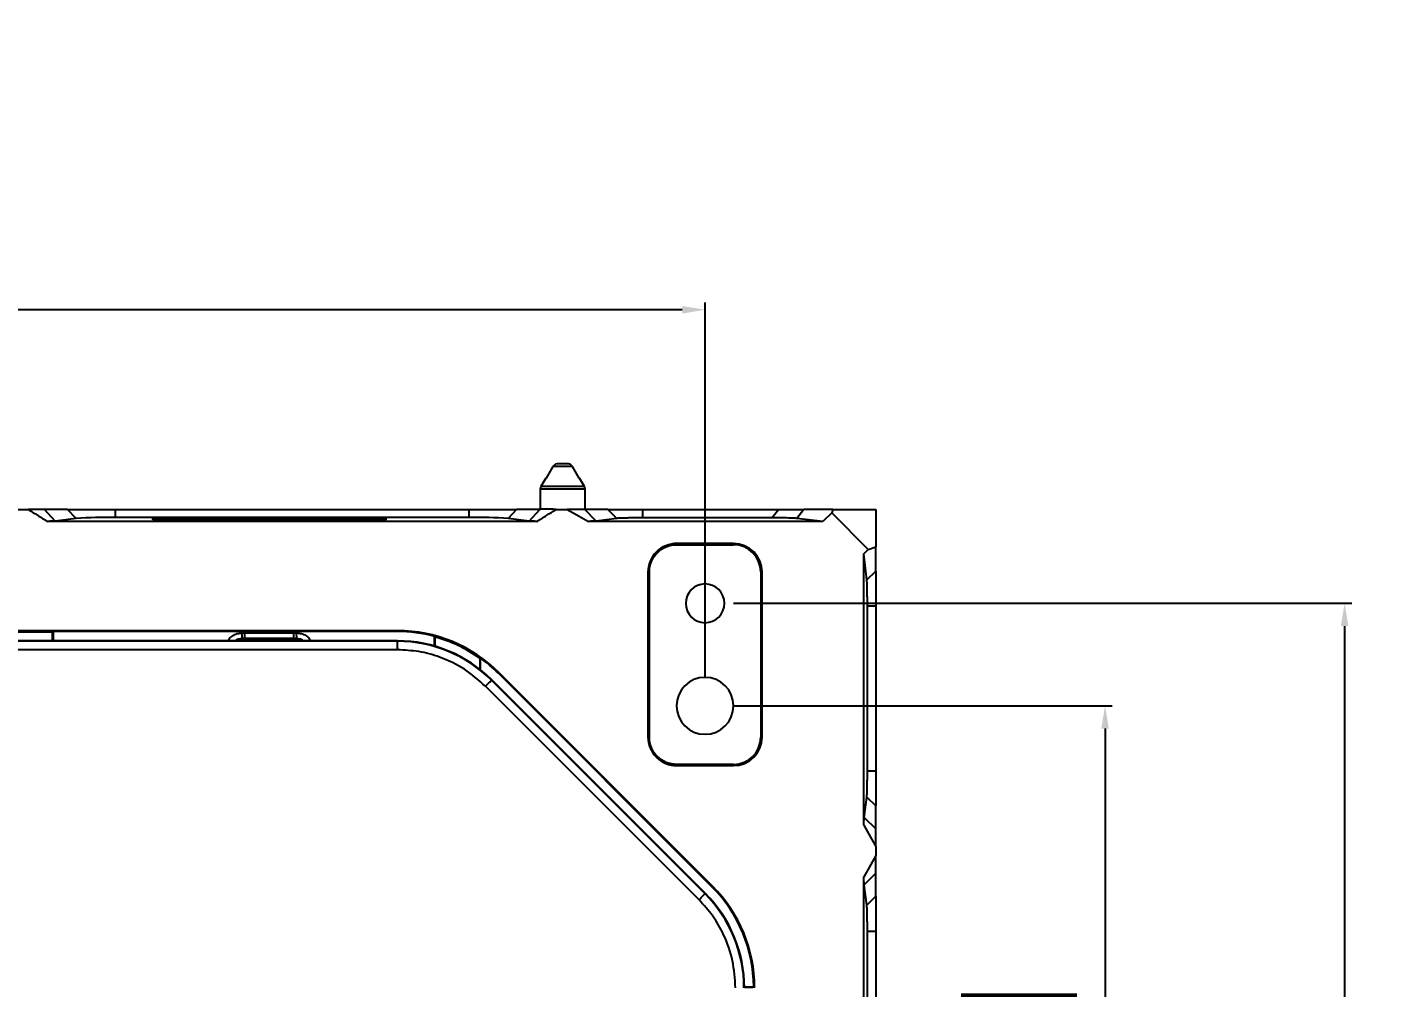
# Model space of a CAD drawing. Header units: millimetres. Extents: x 9226 to 36041, y 16031 to 21779.
# Drawn here: x 11491.5 to 11730.6, y 17168.2 to 17336.8 of the extents above; entities that cross this region are included whole.
import ezdxf

# ---------------------------------------------------------------- set-up
doc = ezdxf.new("R2010")
doc.units = ezdxf.units.MM
doc.styles.get("Standard").update_dxf_attribs({"font": 'arial.ttf'})
doc.dimstyles.new('ISO-15', dxfattribs={"dimtxt": 15, "dimasz": 4, "dimexe": 1.25, "dimexo": 5, "dimgap": 5, "dimtad": 1, "dimtoh": 1, "dimdec": 1, "dimdsep": 46, "dimtxsty": 'Standard', "dimcen": 2.5, "dimadec": 0, "dimazin": 0, "dimtfac": 1, "dimtdec": 1, "dimtmove": 0, "dimatfit": 3, "dimfxl": 1, "dimarcsym": 0})

# ---------------------------------------------------------------- blocks, each defined once
blk = doc.blocks.new('*D269')
at = {"color": 0, "lineweight": -2, "ltscale": 40, "transparency": 16777216}
for p, q in [((11615.55, 17217.68), (11682.04, 17217.68)), ((11680.79, 17213.68), (11680.79, 16953.18)), ((11615.55, 16949.18), (11682.04, 16949.18))]:
    blk.add_line(p, q, dxfattribs=at)
at = {"color": 0, "ltscale": 40, "transparency": 16777216}
for points in [[(11680.12, 17213.68), (11681.45, 17213.68), (11680.79, 17217.68)], [(11680.12, 16953.18), (11681.45, 16953.18), (11680.79, 16949.18)]]:
    blk.add_solid(points, dxfattribs=at)
at = {"layer": 'Defpoints', "color": 0, "ltscale": 40, "transparency": 16777216}
for p in [(11610.55, 17217.68), (11610.55, 16949.18), (11680.79, 16949.18)]:
    blk.add_point(p, dxfattribs=at)
at = {"color": 0, "lineweight": -3, "ltscale": 40, "transparency": 16777216, "insert": (11666.08, 17083.43), "char_height": 15, "attachment_point": 5, "rotation": 90}
blk.add_mtext('268.5mm [10 5/8"]', dxfattribs=at)
blk = doc.blocks.new('*D270')
at = {"color": 0, "lineweight": -2, "ltscale": 40, "transparency": 16777216}
for p, q in [((11615.55, 17235.68), (11724.1, 17235.68)), ((11722.85, 17231.68), (11722.85, 16935.18)), ((11615.55, 16931.18), (11724.1, 16931.18))]:
    blk.add_line(p, q, dxfattribs=at)
at = {"color": 0, "ltscale": 40, "transparency": 16777216}
for points in [[(11722.18, 17231.68), (11723.51, 17231.68), (11722.85, 17235.68)], [(11722.18, 16935.18), (11723.51, 16935.18), (11722.85, 16931.18)]]:
    blk.add_solid(points, dxfattribs=at)
at = {"layer": 'Defpoints', "color": 0, "ltscale": 40, "transparency": 16777216}
for p in [(11610.55, 17235.68), (11610.55, 16931.18), (11722.85, 16931.18)]:
    blk.add_point(p, dxfattribs=at)
at = {"color": 0, "lineweight": -3, "ltscale": 40, "transparency": 16777216, "insert": (11708.23, 17083.43), "char_height": 15, "attachment_point": 5, "rotation": 90}
blk.add_mtext("304.5mm [1']", dxfattribs=at)
blk = doc.blocks.new('*D271')
at = {"color": 0, "lineweight": -2, "ltscale": 40, "transparency": 16777216}
for p, q in [((11070.55, 17222.68), (11070.55, 17288.47)), ((11606.55, 17287.22), (11074.55, 17287.22)), ((11610.55, 17222.68), (11610.55, 17288.47))]:
    blk.add_line(p, q, dxfattribs=at)
at = {"color": 0, "ltscale": 40, "transparency": 16777216}
for points in [[(11074.55, 17287.88), (11074.55, 17286.55), (11070.55, 17287.22)], [(11606.55, 17287.88), (11606.55, 17286.55), (11610.55, 17287.22)]]:
    blk.add_solid(points, dxfattribs=at)
at = {"layer": 'Defpoints', "color": 0, "ltscale": 40, "transparency": 16777216}
for p in [(11070.55, 17287.22), (11070.55, 17217.68), (11610.55, 17217.68)]:
    blk.add_point(p, dxfattribs=at)
at = {"color": 0, "lineweight": -3, "ltscale": 40, "transparency": 16777216, "insert": (11340.55, 17301.93), "char_height": 15, "attachment_point": 5}
blk.add_mtext('540mm [1\'-9 1/4"]', dxfattribs=at)

msp = doc.modelspace()

# ---------------------------------------------------------------- linework, layer by layer
at = {"color": 7, "linetype": 'Continuous', "lineweight": -3}
for p, q in [((11583.841, 17259.676), (11582.646, 17257.676)), ((11587.265, 17259.676), (11583.841, 17259.676)), ((11588.46, 17257.676), (11587.265, 17259.676)), ((11582.585, 17257.676), (11581.737, 17256.208)), ((11582.585, 17257.676), (11582.646, 17257.676)), ((11588.46, 17257.676), (11588.522, 17257.676)), ((11589.369, 17256.208), (11588.522, 17257.676)), ((11581.603, 17255.708), (11581.603, 17252.176)), ((11589.503, 17252.176), (11589.503, 17255.708)), ((11489.765, 17252.176), (11491.688, 17252.176)), ((11496.454, 17250.115), (11494.547, 17252.176)), ((11498.634, 17252.176), (11494.547, 17252.176)), ((11500.105, 17250.586), (11498.634, 17252.176)), ((11506.966, 17252.176), (11506.966, 17250.733)), ((11506.966, 17252.176), (11569.141, 17252.176)), ((11569.141, 17250.733), (11569.141, 17252.176)), ((11577.472, 17252.176), (11576.001, 17250.586)), ((11581.56, 17252.176), (11577.472, 17252.176)), ((11579.652, 17250.115), (11581.56, 17252.176)), ((11584.418, 17252.176), (11586.341, 17252.176)), ((11591.454, 17250.115), (11589.446, 17252.176)), ((11593.479, 17252.176), (11589.446, 17252.176)), ((11595.037, 17250.577), (11593.479, 17252.176)), ((11599.619, 17250.676), (11599.619, 17252.176)), ((11599.619, 17252.176), (11623.454, 17252.176)), ((11622.291, 17250.676), (11623.454, 17252.176)), ((11627.906, 17252.176), (11626.67, 17250.583)), ((11633.011, 17252.176), (11627.906, 17252.176)), ((11632.796, 17251.549), (11631.258, 17250.06)), ((11633.011, 17252.176), (11632.796, 17251.549)), ((11639.208, 17245.136), (11632.796, 17251.549)), ((11633.011, 17252.176), (11640.553, 17252.176)), ((11640.553, 17252.176), (11640.553, 17245.6)), ((11581.025, 17250.06), (11495.081, 17250.06)), ((11500.105, 17250.586), (11496.454, 17250.115)), ((11569.141, 17250.733), (11506.966, 17250.733)), ((11513.579, 17250.374), (11513.579, 17250.662)), ((11516.053, 17250.727), (11552.053, 17250.727)), ((11552.053, 17250.309), (11516.053, 17250.309)), ((11554.528, 17250.662), (11554.528, 17250.374)), ((11579.652, 17250.115), (11576.001, 17250.586)), ((11631.258, 17250.06), (11590.083, 17250.06)), ((11595.037, 17250.577), (11591.454, 17250.115)), ((11622.291, 17250.676), (11599.619, 17250.676)), ((11631.258, 17250.06), (11626.67, 17250.583)), ((11605.572, 17246.139), (11605.572, 17246.176)), ((11615.553, 17246.176), (11605.572, 17246.176)), ((11615.553, 17246.139), (11615.553, 17246.176)), ((11605.572, 17245.956), (11605.572, 17246.139)), ((11605.572, 17246.139), (11615.553, 17246.139)), ((11605.572, 17245.956), (11615.553, 17245.956)), ((11615.553, 17245.956), (11615.553, 17246.139)), ((11638.438, 17244.341), (11639.208, 17245.136)), ((11638.438, 17196.705), (11638.438, 17244.341)), ((11638.958, 17239.772), (11638.438, 17244.341)), ((11639.208, 17245.136), (11640.553, 17245.6)), ((11640.553, 17241.317), (11640.553, 17245.6)), ((11600.59, 17241.176), (11600.553, 17241.176)), ((11600.553, 17241.176), (11600.553, 17212.176)), ((11600.59, 17241.176), (11600.772, 17241.176)), ((11600.59, 17212.176), (11600.59, 17241.176)), ((11600.772, 17212.176), (11600.772, 17241.176)), ((11620.334, 17241.176), (11620.334, 17212.176)), ((11620.334, 17241.176), (11620.516, 17241.176)), ((11620.516, 17241.176), (11620.516, 17212.176)), ((11620.516, 17241.176), (11620.553, 17241.176)), ((11620.553, 17212.176), (11620.553, 17241.176)), ((11638.958, 17239.772), (11640.553, 17241.317)), ((11639.053, 17206.241), (11639.053, 17235.215)), ((11639.053, 17235.215), (11640.553, 17235.215)), ((11640.553, 17235.215), (11640.553, 17206.241)), ((11124.551, 17230.876), (11556.556, 17230.876)), ((11495.983, 17230.638), (11485.123, 17230.638)), ((11495.983, 17230.638), (11496.071, 17230.725)), ((11495.983, 17229.084), (11495.983, 17230.638)), ((11556.556, 17230.725), (11496.071, 17230.725)), ((11496.071, 17230.725), (11496.071, 17229.084)), ((11529.265, 17230.477), (11529.761, 17230.476)), ((11529.761, 17230.476), (11538.346, 17230.476)), ((11529.761, 17229.476), (11529.761, 17230.476)), ((11538.346, 17229.476), (11529.761, 17229.476)), ((11538.346, 17230.476), (11538.841, 17230.477)), ((11538.346, 17229.476), (11538.346, 17230.476)), ((11538.846, 17229.477), (11538.346, 17229.476)), ((11538.846, 17229.477), (11538.841, 17230.477)), ((11556.556, 17230.725), (11556.556, 17230.876)), ((11563.036, 17228.169), (11563.036, 17229.873)), ((11563.123, 17229.759), (11563.123, 17228.144)), ((11556.556, 17229.01), (11124.551, 17229.01)), ((11556.556, 17227.51), (11124.551, 17227.51)), ((11529.053, 17229.084), (11440.553, 17229.084)), ((11529.226, 17229.17), (11529.053, 17229.084)), ((11538.88, 17229.17), (11529.226, 17229.17)), ((11529.237, 17229.37), (11538.87, 17229.37)), ((11539.053, 17229.084), (11538.88, 17229.17)), ((11556.556, 17229.084), (11539.053, 17229.084)), ((11556.556, 17229.01), (11556.556, 17229.084)), ((11556.556, 17227.51), (11556.556, 17229.01)), ((11570.984, 17226.046), (11570.984, 17224.109)), ((11571.071, 17226.091), (11571.071, 17224.04)), ((11574.269, 17223.389), (11574.375, 17223.495)), ((11611.766, 17185.891), (11574.269, 17223.389)), ((11574.375, 17223.495), (11611.872, 17185.997)), ((11609.492, 17183.617), (11571.995, 17221.115)), ((11573.055, 17222.175), (11573.108, 17222.228)), ((11610.553, 17184.678), (11573.055, 17222.175)), ((11610.605, 17184.73), (11573.108, 17222.228)), ((11600.59, 17212.176), (11600.553, 17212.176)), ((11600.59, 17212.176), (11600.772, 17212.176)), ((11620.334, 17212.176), (11620.516, 17212.176)), ((11620.516, 17212.176), (11620.553, 17212.176)), ((11605.572, 17207.212), (11605.572, 17207.395)), ((11615.553, 17207.395), (11605.572, 17207.395)), ((11615.553, 17207.212), (11605.572, 17207.212)), ((11605.572, 17207.212), (11605.572, 17207.176)), ((11605.572, 17207.176), (11615.553, 17207.176)), ((11615.553, 17207.212), (11615.553, 17207.395)), ((11615.553, 17207.212), (11615.553, 17207.176)), ((11639.053, 17206.241), (11640.553, 17206.241)), ((11638.493, 17198.076), (11638.955, 17201.659)), ((11638.955, 17201.659), (11640.553, 17200.102)), ((11640.553, 17196.069), (11640.553, 17200.102)), ((11638.493, 17198.076), (11640.553, 17196.069)), ((11640.553, 17192.963), (11640.553, 17191.388)), ((11638.438, 16979.205), (11638.438, 17187.646)), ((11638.493, 17186.275), (11640.553, 17188.283)), ((11640.553, 17184.249), (11640.553, 17188.283)), ((11610.553, 17184.678), (11610.605, 17184.73)), ((11611.766, 17185.891), (11611.872, 17185.997)), ((11638.955, 17182.692), (11638.493, 17186.275)), ((11638.955, 17182.692), (11640.553, 17184.249)), ((11639.053, 17140.347), (11639.053, 17178.11)), ((11639.053, 17178.11), (11640.553, 17178.11)), ((11640.553, 17178.11), (11640.553, 17140.347)), ((11617.461, 17168.318), (11619.103, 17168.318)), ((11619.016, 17168.231), (11617.461, 17168.231))]:
    msp.add_line(p, q, dxfattribs=at)
at = {"color": 8, "linetype": 'Continuous', "lineweight": -3}
for p, q in [((11589.369, 17256.208), (11581.737, 17256.208)), ((11585.553, 17255.708), (11581.603, 17255.708)), ((11589.503, 17255.708), (11585.553, 17255.708)), ((11516.053, 17250.727), (11516.053, 17250.309)), ((11552.053, 17250.309), (11552.053, 17250.727))]:
    msp.add_line(p, q, dxfattribs=at)
at = {"color": 7, "linetype": 'Continuous', "lineweight": -3, "flags": 128}
for points in [[(11586.341, 17252.176), (11588.436, 17250.991), (11590.083, 17250.06)], [(11529.261, 17229.477), (11529.263, 17230.037), (11529.265, 17230.477)], [(11570.984, 17226.046), (11571.033, 17226.072), (11571.071, 17226.091)], [(11571.995, 17221.115), (11572.199, 17221.318), (11572.394, 17221.514), (11572.576, 17221.695), (11572.735, 17221.855), (11572.867, 17221.987), (11572.967, 17222.087), (11573.03, 17222.15), (11573.055, 17222.175)], [(11638.438, 17196.705), (11639.622, 17194.61), (11640.553, 17192.963)], [(11640.553, 17191.388), (11639.369, 17189.292), (11638.438, 17187.646)], [(11609.492, 17183.617), (11609.696, 17183.821), (11609.892, 17184.017), (11610.073, 17184.198), (11610.233, 17184.357), (11610.365, 17184.489), (11610.464, 17184.589), (11610.528, 17184.653), (11610.553, 17184.678)], [(11619.103, 17168.318), (11619.054, 17168.269), (11619.016, 17168.231)]]:
    msp.add_lwpolyline(points, dxfattribs=at)
at = {"color": 8, "linetype": 'Continuous', "lineweight": -3, "flags": 128}
for points in [[(11513.579, 17250.662), (11513.844, 17250.389), (11513.888, 17250.345)], [(11554.218, 17250.345), (11554.319, 17250.448), (11554.528, 17250.662)]]:
    msp.add_lwpolyline(points, dxfattribs=at)
at = {"color": 7, "linetype": 'Continuous', "lineweight": -3}
for centre, radius, start, end in [((11582.603, 17255.708), 1, 150, 180), ((11588.503, 17255.708), 1, 0, 30), ((11505.675, 17150.689), 100.053, 89.26082, 93.19103), ((11570.431, 17150.689), 100.053, 86.80897, 90.73918), ((11615.553, 17241.176), 5, 0, 90), ((11615.553, 17241.176), 4.963, 0, 90), ((11615.553, 17241.176), 4.781, 0, 90), ((11610.553, 17235.676), 3.4, 0, 180), ((11610.553, 17235.676), 3.4, 180, 0), ((11556.556, 17205.676), 25.2, 45, 90), ((11556.556, 17205.676), 25.05, 75.00798, 90), ((11556.556, 17205.676), 24.963, 54.69116, 74.74671), ((11556.556, 17205.676), 23.408, 45, 90), ((11556.556, 17205.676), 23.334, 45, 90), ((11556.556, 17205.676), 25.05, 45, 54.58783), ((11610.553, 17217.676), 5, 0, 180), ((11610.553, 17217.676), 5, 180, 0), ((11615.553, 17212.176), 4.781, 270, 0), ((11615.553, 17212.176), 4.963, 270, 0), ((11615.553, 17212.176), 5, 270, 0), ((11594.053, 17168.178), 23.334, 0, 45), ((11594.053, 17168.178), 23.408, 0, 45), ((11594.053, 17168.178), 25.05, 0.32012, 45), ((11594.053, 17168.178), 25.2, 0, 45), ((11594.053, 17168.178), 24.963, 0, 0.12086)]:
    msp.add_arc(centre, radius, start, end, dxfattribs=at)
for points, knots in [([(11584.819, 17260.176), (11584.649, 17260.159), (11584.36, 17260.132), (11584.025, 17259.923), (11583.898, 17259.752), (11583.841, 17259.676)], [0, 0, 0, 0, 0.4450055, 0.7507299, 1, 1, 1, 1]), ([(11586.287, 17260.176), (11586.239, 17260.176), (11586.144, 17260.176), (11585.962, 17260.176), (11585.763, 17260.176), (11585.553, 17260.176), (11585.343, 17260.176), (11585.145, 17260.176), (11584.962, 17260.176), (11584.867, 17260.176), (11584.819, 17260.176)], [0, 0, 0, 0, 0.1249229, 0.2500008, 0.3748376, 0.4999949, 0.6248348, 0.7499979, 0.8749184, 1, 1, 1, 1]), ([(11587.265, 17259.676), (11587.196, 17259.766), (11587.058, 17259.948), (11586.746, 17260.115), (11586.48, 17260.172), (11586.324, 17260.175), (11586.287, 17260.176)], [0, 0, 0, 0, 0.2960001, 0.5914594, 0.9026425, 1, 1, 1, 1]), ([(11491.688, 17252.176), (11492.254, 17251.823), (11492.819, 17251.47), (11493.667, 17250.942), (11493.95, 17250.765), (11494.374, 17250.501), (11494.516, 17250.413), (11494.798, 17250.236), (11494.939, 17250.148), (11495.081, 17250.06)], [0, 0, 0, 0, 0.5, 0.5, 0.75, 0.75, 0.875, 0.875, 1, 1, 1, 1]), ([(11494.547, 17252.176), (11494.537, 17252.176), (11494.518, 17252.176), (11494.478, 17252.175), (11494.435, 17252.175), (11494.387, 17252.175), (11494.338, 17252.175), (11494.289, 17252.176), (11494.241, 17252.176), (11494.195, 17252.176), (11494.152, 17252.176), (11494.115, 17252.176), (11494.085, 17252.176), (11494.045, 17252.176), (11493.966, 17252.176), (11493.809, 17252.176), (11493.569, 17252.175), (11493.224, 17252.175), (11492.59, 17252.175), (11492.062, 17252.176), (11491.688, 17252.176)], [0, 0, 0, 0, 0.0310903, 0.0607071, 0.0886723, 0.1148492, 0.1391415, 0.1614878, 0.1817905, 0.1998697, 0.2158807, 0.2303197, 0.239612, 0.2480074, 0.2709001, 0.3179023, 0.3979784, 0.4985347, 0.6456163, 1, 1, 1, 1]), ([(11498.634, 17252.176), (11498.832, 17252.176), (11499.179, 17252.176), (11500.192, 17252.176), (11500.858, 17252.176), (11502.417, 17252.176), (11503.307, 17252.176), (11505.138, 17252.176), (11506.078, 17252.176), (11506.966, 17252.176)], [0, 0, 0, 0, 0.25, 0.25, 0.5, 0.5, 0.75, 0.75, 1, 1, 1, 1]), ([(11569.141, 17252.176), (11570.029, 17252.176), (11570.968, 17252.176), (11572.8, 17252.176), (11573.689, 17252.176), (11575.248, 17252.176), (11575.914, 17252.176), (11576.927, 17252.176), (11577.274, 17252.176), (11577.472, 17252.176)], [0, 0, 0, 0, 0.25, 0.25, 0.5, 0.5, 0.75, 0.75, 1, 1, 1, 1]), ([(11581.025, 17250.06), (11581.167, 17250.148), (11581.307, 17250.236), (11581.59, 17250.413), (11581.732, 17250.501), (11582.156, 17250.765), (11582.439, 17250.942), (11583.287, 17251.47), (11583.852, 17251.823), (11584.418, 17252.176)], [0, 0, 0, 0, 0.125, 0.125, 0.25, 0.25, 0.5, 0.5, 1, 1, 1, 1]), ([(11584.418, 17252.176), (11584.053, 17252.177), (11583.688, 17252.178), (11583.142, 17252.18), (11582.96, 17252.181), (11582.686, 17252.182), (11582.595, 17252.182), (11582.411, 17252.183), (11582.316, 17252.183), (11582.165, 17252.183), (11582.108, 17252.183), (11582.049, 17252.182), (11582.034, 17252.182), (11582.013, 17252.181), (11581.993, 17252.181), (11581.909, 17252.179), (11581.847, 17252.179), (11581.679, 17252.177), (11581.602, 17252.176), (11581.56, 17252.176)], [0, 0, 0, 0, 0.25, 0.25, 0.375, 0.375, 0.4375, 0.4375, 0.5, 0.5, 0.5625, 0.5625, 0.59375, 0.59375, 0.625, 0.625, 0.75, 0.75, 1, 1, 1, 1]), ([(11589.446, 17252.176), (11589.408, 17252.171), (11589.332, 17252.168), (11589.17, 17252.164), (11589.109, 17252.164), (11588.972, 17252.163), (11588.895, 17252.163), (11588.512, 17252.165), (11587.624, 17252.169), (11586.829, 17252.173), (11586.341, 17252.176)], [0, 0, 0, 0, 0.125, 0.125, 0.1875, 0.1875, 0.25, 0.25, 0.5, 1, 1, 1, 1]), ([(11593.479, 17252.176), (11593.498, 17252.176), (11593.535, 17252.176), (11593.601, 17252.176), (11593.674, 17252.176), (11593.756, 17252.176), (11593.846, 17252.176), (11593.944, 17252.176), (11594.051, 17252.176), (11594.165, 17252.176), (11594.429, 17252.176), (11594.903, 17252.176), (11595.677, 17252.176), (11596.559, 17252.176), (11597.337, 17252.176), (11597.944, 17252.176), (11598.356, 17252.176), (11598.772, 17252.176), (11599.194, 17252.176), (11599.477, 17252.176), (11599.619, 17252.176)], [0, 0, 0, 0, 0.027944, 0.0557601, 0.0834869, 0.1111636, 0.1388295, 0.1665238, 0.1942858, 0.2221545, 0.2501682, 0.3750481, 0.5000251, 0.6248208, 0.7498149, 0.8000557, 0.8499661, 0.8997743, 0.9497097, 1, 1, 1, 1]), ([(11623.454, 17252.176), (11623.99, 17252.176), (11624.51, 17252.176), (11625.478, 17252.176), (11625.924, 17252.176), (11626.705, 17252.176), (11627.039, 17252.176), (11627.572, 17252.176), (11627.773, 17252.176), (11627.906, 17252.176)], [0, 0, 0, 0, 0.25, 0.25, 0.5, 0.5, 0.75, 0.75, 1, 1, 1, 1]), ([(11496.454, 17250.115), (11496.369, 17250.104), (11496.202, 17250.094), (11495.851, 17250.08), (11495.718, 17250.075), (11495.496, 17250.069), (11495.418, 17250.067), (11495.254, 17250.064), (11495.168, 17250.062), (11495.081, 17250.06)], [0, 0, 0, 0, 0.5, 0.5, 0.75, 0.75, 0.875, 0.875, 1, 1, 1, 1]), ([(11513.579, 17250.662), (11513.58, 17250.663), (11513.582, 17250.666), (11513.598, 17250.67), (11513.625, 17250.675), (11513.662, 17250.679), (11513.71, 17250.683), (11513.807, 17250.69), (11513.984, 17250.698), (11514.292, 17250.708), (11514.668, 17250.716), (11515.029, 17250.721), (11515.335, 17250.724), (11515.572, 17250.726), (11515.811, 17250.727), (11515.972, 17250.727), (11516.053, 17250.727)], [0, 0, 0, 0, 0.0414226, 0.0827214, 0.1240802, 0.165682, 0.2077067, 0.2503288, 0.3760422, 0.5000512, 0.6237435, 0.7495003, 0.8130207, 0.8755356, 0.9376549, 1, 1, 1, 1]), ([(11516.053, 17250.309), (11516, 17250.309), (11515.893, 17250.309), (11515.733, 17250.31), (11515.574, 17250.31), (11515.417, 17250.311), (11515.26, 17250.313), (11515.006, 17250.315), (11514.669, 17250.32), (11514.292, 17250.328), (11513.984, 17250.338), (11513.794, 17250.347), (11513.683, 17250.355), (11513.623, 17250.361), (11513.585, 17250.368), (11513.581, 17250.372), (11513.579, 17250.374)], [0, 0, 0, 0, 0.0414085, 0.0826934, 0.1240388, 0.1656279, 0.2076406, 0.2502517, 0.375941, 0.4999416, 0.6236422, 0.7494231, 0.8129603, 0.875494, 0.9376336, 1, 1, 1, 1]), ([(11552.053, 17250.727), (11552.107, 17250.727), (11552.214, 17250.727), (11552.374, 17250.726), (11552.532, 17250.726), (11552.69, 17250.725), (11552.846, 17250.723), (11553.101, 17250.721), (11553.438, 17250.716), (11553.814, 17250.708), (11554.122, 17250.698), (11554.312, 17250.689), (11554.424, 17250.681), (11554.483, 17250.675), (11554.521, 17250.668), (11554.525, 17250.664), (11554.528, 17250.662)], [0, 0, 0, 0, 0.0414085, 0.0826934, 0.1240388, 0.1656279, 0.2076406, 0.2502517, 0.375941, 0.4999416, 0.6236422, 0.7494231, 0.8129603, 0.875494, 0.9376336, 1, 1, 1, 1]), ([(11554.528, 17250.374), (11554.527, 17250.373), (11554.525, 17250.37), (11554.508, 17250.366), (11554.482, 17250.361), (11554.444, 17250.357), (11554.396, 17250.353), (11554.3, 17250.347), (11554.122, 17250.338), (11553.814, 17250.328), (11553.438, 17250.32), (11553.078, 17250.315), (11552.771, 17250.312), (11552.535, 17250.31), (11552.295, 17250.309), (11552.134, 17250.309), (11552.053, 17250.309)], [0, 0, 0, 0, 0.0414226, 0.0827214, 0.1240802, 0.165682, 0.2077067, 0.2503288, 0.3760422, 0.5000512, 0.6237435, 0.7495003, 0.8130207, 0.8755356, 0.9376549, 1, 1, 1, 1]), ([(11581.025, 17250.06), (11580.939, 17250.062), (11580.853, 17250.064), (11580.69, 17250.067), (11580.613, 17250.069), (11580.391, 17250.075), (11580.256, 17250.08), (11579.904, 17250.094), (11579.738, 17250.104), (11579.652, 17250.115)], [0, 0, 0, 0, 0.125, 0.125, 0.25, 0.25, 0.5, 0.5, 1, 1, 1, 1]), ([(11591.454, 17250.115), (11591.441, 17250.114), (11591.415, 17250.111), (11591.364, 17250.106), (11591.304, 17250.102), (11591.234, 17250.097), (11591.155, 17250.093), (11591.066, 17250.089), (11590.944, 17250.083), (11590.782, 17250.077), (11590.57, 17250.071), (11590.338, 17250.065), (11590.168, 17250.062), (11590.083, 17250.06)], [0, 0, 0, 0, 0.07062653, 0.14111732, 0.21168468, 0.28254019, 0.35389289, 0.42594749, 0.49890279, 0.62636848, 0.75162105, 0.8757814, 1, 1, 1, 1]), ([(11599.619, 17250.676), (11599.552, 17250.675), (11599.418, 17250.675), (11599.218, 17250.675), (11599.02, 17250.675), (11598.823, 17250.674), (11598.627, 17250.673), (11598.432, 17250.672), (11598.238, 17250.67), (11597.857, 17250.667), (11597.307, 17250.66), (11596.645, 17250.648), (11596.068, 17250.634), (11595.676, 17250.619), (11595.418, 17250.607), (11595.257, 17250.598), (11595.126, 17250.588), (11595.067, 17250.581), (11595.037, 17250.577)], [0, 0, 0, 0, 0.03136385, 0.06259403, 0.09374844, 0.12488543, 0.15606344, 0.18734066, 0.21877476, 0.25042253, 0.37549029, 0.50020027, 0.62466786, 0.74975631, 0.81266227, 0.87502877, 0.93731955, 1, 1, 1, 1]), ([(11626.67, 17250.583), (11626.491, 17250.598), (11626.142, 17250.626), (11624.993, 17250.657), (11623.65, 17250.673), (11622.751, 17250.675), (11622.291, 17250.676)], [0, 0, 0, 0, 0.2884448, 0.5605721, 0.7754282, 1, 1, 1, 1]), ([(11605.572, 17246.176), (11604.255, 17246.176), (11602.952, 17245.637), (11601.094, 17243.785), (11600.553, 17242.488), (11600.553, 17241.176)], [0, 0, 0, 0, 0.5, 0.5, 1, 1, 1, 1]), ([(11600.59, 17241.176), (11600.59, 17242.478), (11601.127, 17243.766), (11602.972, 17245.604), (11604.264, 17246.139), (11605.572, 17246.139)], [0, 0, 0, 0, 0.5, 0.5, 1, 1, 1, 1]), ([(11600.772, 17241.176), (11600.772, 17242.441), (11601.28, 17243.665), (11603.085, 17245.457), (11604.295, 17245.956), (11605.572, 17245.956)], [0, 0, 0, 0, 0.5, 0.5, 1, 1, 1, 1]), ([(11639.053, 17235.215), (11639.053, 17235.291), (11639.053, 17235.441), (11639.053, 17235.665), (11639.052, 17235.887), (11639.051, 17236.108), (11639.05, 17236.327), (11639.048, 17236.545), (11639.045, 17236.938), (11639.038, 17237.488), (11639.027, 17238.143), (11639.013, 17238.716), (11638.999, 17239.111), (11638.987, 17239.372), (11638.978, 17239.538), (11638.968, 17239.675), (11638.961, 17239.74), (11638.958, 17239.772)], [0, 0, 0, 0, 0.0358683, 0.0715686, 0.1071841, 0.1427986, 0.1784961, 0.2143597, 0.2504717, 0.3755354, 0.5004248, 0.624999, 0.7499205, 0.8126648, 0.8749619, 0.9372582, 1, 1, 1, 1]), ([(11640.553, 17241.317), (11640.553, 17241.294), (11640.553, 17241.249), (11640.553, 17241.169), (11640.553, 17241.079), (11640.553, 17240.979), (11640.553, 17240.869), (11640.553, 17240.75), (11640.553, 17240.62), (11640.553, 17240.344), (11640.553, 17239.863), (11640.553, 17239.095), (11640.553, 17238.223), (11640.553, 17237.457), (11640.553, 17236.86), (11640.553, 17236.455), (11640.553, 17236.046), (11640.553, 17235.632), (11640.553, 17235.355), (11640.553, 17235.215)], [0, 0, 0, 0, 0.0313994, 0.0626524, 0.093812, 0.1249319, 0.156066, 0.1872678, 0.2185909, 0.2500879, 0.374901, 0.4997596, 0.6245012, 0.7496319, 0.7999619, 0.8499436, 0.8997966, 0.949742, 1, 1, 1, 1]), ([(11526.753, 17229.084), (11526.824, 17229.204), (11527.042, 17229.572), (11527.614, 17230.024), (11528.399, 17230.408), (11528.976, 17230.454), (11529.265, 17230.477)], [0, 0, 0, 0, 0.1388411, 0.4258694, 0.7129552, 1, 1, 1, 1]), ([(11529.261, 17229.477), (11529.081, 17229.461), (11528.721, 17229.431), (11528.318, 17229.275), (11528.135, 17229.121), (11528.092, 17229.084)], [0, 0, 0, 0, 0.4301245, 0.8644317, 1, 1, 1, 1]), ([(11538.841, 17230.477), (11539.127, 17230.454), (11539.699, 17230.409), (11540.48, 17230.032), (11541.056, 17229.58), (11541.278, 17229.209), (11541.353, 17229.084)], [0, 0, 0, 0, 0.2841777, 0.5694369, 0.8546218, 1, 1, 1, 1]), ([(11540.014, 17229.084), (11539.971, 17229.12), (11539.788, 17229.274), (11539.385, 17229.43), (11539.025, 17229.462), (11538.846, 17229.477)], [0, 0, 0, 0, 0.1352559, 0.5703799, 1, 1, 1, 1]), ([(11529.226, 17229.17), (11529.228, 17229.175), (11529.231, 17229.183), (11529.234, 17229.237), (11529.236, 17229.304), (11529.236, 17229.349), (11529.237, 17229.37)], [0, 0, 0, 0, 0.2707511, 0.562569, 0.7895158, 1, 1, 1, 1]), ([(11538.87, 17229.37), (11538.87, 17229.342), (11538.87, 17229.284), (11538.873, 17229.218), (11538.876, 17229.178), (11538.879, 17229.173), (11538.88, 17229.17)], [0, 0, 0, 0, 0.270436, 0.5621247, 0.7892775, 1, 1, 1, 1]), ([(11571.995, 17221.115), (11570.801, 17222.168), (11568.392, 17224.292), (11564.309, 17226.221), (11560.314, 17227.325), (11557.801, 17227.449), (11556.556, 17227.51)], [0, 0, 0, 0, 0.2778344, 0.5604596, 0.7821006, 1, 1, 1, 1]), ([(11600.553, 17212.176), (11600.553, 17210.863), (11601.094, 17209.566), (11602.952, 17207.714), (11604.255, 17207.176), (11605.572, 17207.176)], [0, 0, 0, 0, 0.5, 0.5, 1, 1, 1, 1]), ([(11605.572, 17207.212), (11604.264, 17207.212), (11602.972, 17207.747), (11601.127, 17209.585), (11600.59, 17210.873), (11600.59, 17212.176)], [0, 0, 0, 0, 0.5, 0.5, 1, 1, 1, 1]), ([(11605.572, 17207.395), (11604.312, 17207.395), (11603.091, 17207.891), (11601.283, 17209.681), (11600.772, 17210.891), (11600.772, 17212.176)], [0, 0, 0, 0, 0.5, 0.5, 1, 1, 1, 1]), ([(11638.955, 17201.659), (11638.957, 17201.673), (11638.96, 17201.701), (11638.965, 17201.754), (11638.97, 17201.815), (11638.975, 17201.883), (11638.98, 17201.96), (11638.985, 17202.045), (11638.989, 17202.138), (11638.999, 17202.338), (11639.011, 17202.692), (11639.026, 17203.268), (11639.038, 17203.93), (11639.045, 17204.541), (11639.049, 17205.052), (11639.052, 17205.443), (11639.053, 17205.841), (11639.053, 17206.107), (11639.053, 17206.241)], [0, 0, 0, 0, 0.0313692, 0.0626035, 0.0937606, 0.1248988, 0.1560763, 0.1873514, 0.2187814, 0.2504233, 0.3754904, 0.5002025, 0.6246838, 0.7497704, 0.8126763, 0.87504, 0.9373258, 1, 1, 1, 1]), ([(11640.553, 17206.241), (11640.553, 17206.162), (11640.553, 17206.005), (11640.553, 17205.769), (11640.553, 17205.536), (11640.553, 17205.303), (11640.553, 17205.072), (11640.553, 17204.842), (11640.553, 17204.614), (11640.553, 17204.387), (11640.553, 17203.903), (11640.553, 17203.182), (11640.553, 17202.3), (11640.553, 17201.525), (11640.553, 17201.014), (11640.553, 17200.693), (11640.553, 17200.504), (11640.553, 17200.342), (11640.553, 17200.205), (11640.553, 17200.136), (11640.553, 17200.102)], [0, 0, 0, 0, 0.0279561, 0.0557813, 0.0835141, 0.1111935, 0.1388588, 0.1665491, 0.1943037, 0.2221614, 0.2501607, 0.375032, 0.5000082, 0.6248422, 0.7498408, 0.8000855, 0.849995, 0.8997977, 0.9497234, 1, 1, 1, 1]), ([(11638.438, 17196.705), (11638.439, 17196.754), (11638.441, 17196.852), (11638.444, 17196.991), (11638.447, 17197.124), (11638.45, 17197.25), (11638.454, 17197.369), (11638.458, 17197.482), (11638.463, 17197.615), (11638.469, 17197.757), (11638.477, 17197.894), (11638.485, 17198.004), (11638.49, 17198.052), (11638.493, 17198.076)], [0, 0, 0, 0, 0.0707591, 0.1413361, 0.2119424, 0.2827893, 0.3540861, 0.4260378, 0.4988442, 0.6260874, 0.751275, 0.8755299, 1, 1, 1, 1]), ([(11640.553, 17192.963), (11640.553, 17193.29), (11640.553, 17193.906), (11640.551, 17194.689), (11640.549, 17195.306), (11640.552, 17195.678), (11640.554, 17195.849), (11640.545, 17195.914), (11640.544, 17195.968), (11640.551, 17196), (11640.553, 17196.039), (11640.553, 17196.057), (11640.553, 17196.069)], [0, 0, 0, 0, 0.289629, 0.546849, 0.6914899, 0.839411, 0.8686776, 0.8977948, 0.9162387, 0.9485969, 0.9657607, 1, 1, 1, 1]), ([(11640.553, 17188.283), (11640.549, 17188.32), (11640.545, 17188.397), (11640.542, 17188.558), (11640.541, 17188.62), (11640.541, 17188.757), (11640.541, 17188.834), (11640.543, 17189.217), (11640.547, 17190.105), (11640.551, 17190.9), (11640.553, 17191.388)], [0, 0, 0, 0, 0.125, 0.125, 0.1875, 0.1875, 0.25, 0.25, 0.5, 1, 1, 1, 1]), ([(11638.493, 17186.275), (11638.491, 17186.288), (11638.488, 17186.313), (11638.484, 17186.365), (11638.479, 17186.425), (11638.475, 17186.494), (11638.47, 17186.573), (11638.466, 17186.662), (11638.461, 17186.785), (11638.455, 17186.947), (11638.449, 17187.159), (11638.443, 17187.39), (11638.439, 17187.561), (11638.438, 17187.646)], [0, 0, 0, 0, 0.0706265, 0.1411173, 0.2116847, 0.2825402, 0.3538929, 0.4259475, 0.4989028, 0.6263685, 0.7516211, 0.8757814, 1, 1, 1, 1]), ([(11640.553, 17184.249), (11640.553, 17184.231), (11640.553, 17184.194), (11640.553, 17184.128), (11640.553, 17184.054), (11640.553, 17183.973), (11640.553, 17183.883), (11640.553, 17183.784), (11640.553, 17183.678), (11640.553, 17183.563), (11640.553, 17183.299), (11640.553, 17182.826), (11640.553, 17182.052), (11640.553, 17181.169), (11640.553, 17180.391), (11640.553, 17179.785), (11640.553, 17179.373), (11640.553, 17178.956), (11640.553, 17178.535), (11640.553, 17178.252), (11640.553, 17178.11)], [0, 0, 0, 0, 0.027944, 0.0557601, 0.0834869, 0.1111636, 0.1388295, 0.1665238, 0.1942858, 0.2221545, 0.2501682, 0.3750481, 0.5000251, 0.6248208, 0.7498149, 0.8000557, 0.8499661, 0.8997743, 0.9497097, 1, 1, 1, 1]), ([(11615.888, 17168.178), (11615.788, 17169.767), (11615.587, 17172.973), (11614.064, 17177.223), (11612.019, 17180.829), (11610.33, 17182.693), (11609.492, 17183.617)], [0, 0, 0, 0, 0.2778349, 0.5604596, 0.7821015, 1, 1, 1, 1]), ([(11639.053, 17178.11), (11639.053, 17178.177), (11639.053, 17178.31), (11639.053, 17178.51), (11639.052, 17178.709), (11639.051, 17178.906), (11639.05, 17179.102), (11639.049, 17179.297), (11639.048, 17179.491), (11639.044, 17179.872), (11639.038, 17180.422), (11639.026, 17181.084), (11639.011, 17181.66), (11638.997, 17182.053), (11638.985, 17182.31), (11638.975, 17182.472), (11638.965, 17182.603), (11638.958, 17182.662), (11638.955, 17182.692)], [0, 0, 0, 0, 0.0313639, 0.062594, 0.0937484, 0.1248854, 0.1560634, 0.1873407, 0.2187748, 0.2504225, 0.3754903, 0.5002003, 0.6246679, 0.7497563, 0.8126623, 0.8750288, 0.9373195, 1, 1, 1, 1])]:
    msp.add_open_spline(points, degree=3, knots=knots, dxfattribs=at)
for points in [[(11529.761, 17229.476), (11529.596, 17229.476), (11529.43, 17229.476), (11529.261, 17229.477)], [(11563.036, 17229.873), (11563.065, 17229.835), (11563.094, 17229.797), (11563.123, 17229.759)]]:
    msp.add_open_spline(points, degree=3, dxfattribs=at)

# ---------------------------------------------------------------- dimensions: what is measured, and where the dimension line sits
at = {"lineweight": -3, "ltscale": 40}
dim = msp.add_linear_dim(base=(11070.553, 17287.217), p1=(11610.553, 17217.676), p2=(11070.553, 17217.676), dimstyle='ISO-15', override={"dimpost": 'mm'}, dxfattribs=at)
dim.commit()
dim.dimension.update_dxf_attribs({"geometry": '*D271', "text_midpoint": (11340.553, 17301.927)})
for base, p1, p2, picture, middle in [((11722.846, 16931.176), (11610.553, 17235.676), (11610.553, 16931.176), '*D270', (11708.233, 17083.426)), ((11680.786, 16949.176), (11610.553, 17217.676), (11610.553, 16949.176), '*D269', (11666.076, 17083.426))]:
    dim = msp.add_linear_dim(base=base, p1=p1, p2=p2, angle=90, dimstyle='ISO-15', override={"dimpost": 'mm'}, dxfattribs=at)
    dim.commit()
    dim.dimension.update_dxf_attribs({"geometry": picture, "text_midpoint": middle})

doc.saveas('drawing.dxf')
